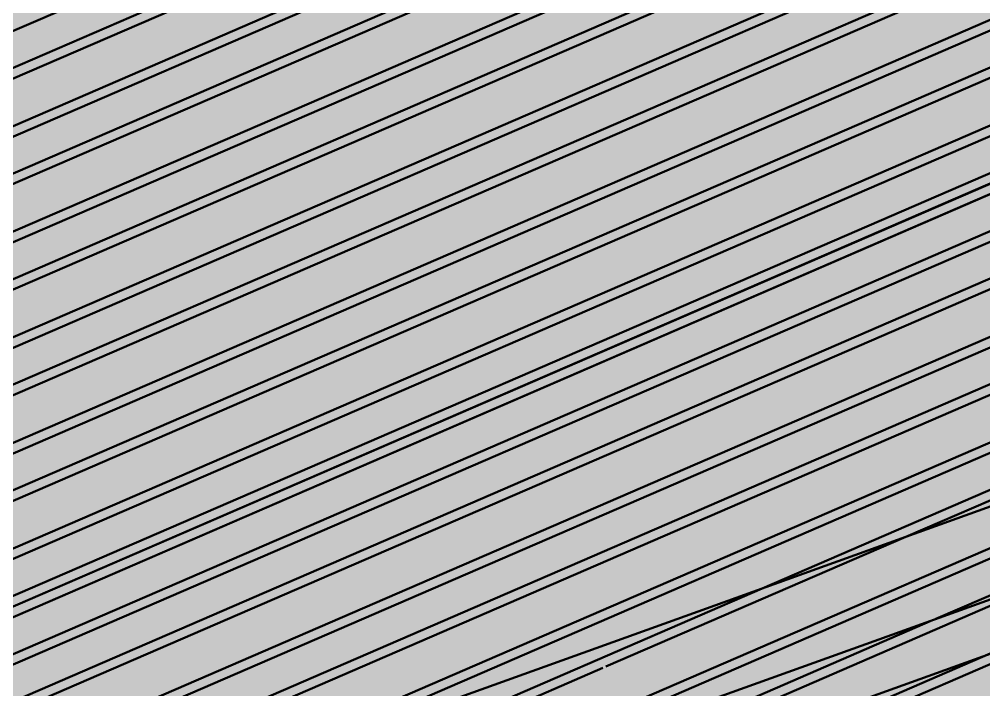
# Model space of a CAD drawing. Header units: metres. Extents: x -902 to -724, y 0 to 650.
# Drawn here: x -895.703 to -895.191, y 588.95 to 589.306 of the extents above; entities that cross this region are included whole.
import ezdxf

# ---------------------------------------------------------------- set-up
doc = ezdxf.new("R2010")
doc.units = ezdxf.units.M
for name, color, linetype, lineweight in [('D-BDGE-FLOOR', 7, 'Continuous', 50), ('D-BDGE-FLOOR-PAT', 7, 'Continuous', 50), ('D-BDGE-FRAMING', 7, 'Continuous', 50)]:
    doc.layers.add(name, color=color, linetype=linetype, lineweight=lineweight)

# ---------------------------------------------------------------- blocks, each defined once
blk = doc.blocks.new('Floors 6 - Floors 6-5450700-3D VIEW')
at = {"layer": 'D-BDGE-FLOOR-PAT', "true_color": 0xc0c0c0, "transparency": 33554647}
for points in [[(-895.66521, 588.87558), (-889.08204, 591.20737), (-889.1328, 591.22357), (-895.66555, 588.87569)], [(-895.59311, 588.85257), (-889.05723, 591.19946), (-889.08204, 591.20737), (-895.66521, 588.87558), (-895.6085, 588.85748)], [(-895.59309, 588.85245), (-889.05509, 591.18303), (-889.05723, 591.19946), (-895.58356, 588.85587)], [(-895.57402, 588.70684), (-889.03876, 591.0582), (-889.05509, 591.18303), (-895.59309, 588.85245), (-895.57879, 588.74324)]]:
    blk.add_hatch(color=9, dxfattribs=at).paths.add_polyline_path(points)
at = {"layer": 'D-BDGE-FLOOR'}
for p, q in [((-889.1328, 591.22357), (-895.66555, 588.87569)), ((-889.05723, 591.19946), (-895.59311, 588.85257))]:
    blk.add_line(p, q, dxfattribs=at)
blk = doc.blocks.new('07_STR_DPS_PermadecPanel - 07_STR_DPS_PermadecPanel-V43-3D VIEW')
at = {"layer": 'D-BDGE-FRAMING', "color": 7, "true_color": 0xfdfdfd}
for p, q in [((-891.37579, 590.86851), (-895.77146, 588.96607)), ((-891.53614, 590.82992), (-895.85436, 588.96101)), ((-892.29988, 590.55541), (-895.93004, 588.98429)), ((-893.06362, 590.28089), (-896.00569, 589.00758)), ((-893.82736, 590.00638), (-896.08134, 589.03086)), ((-894.5911, 589.73187), (-896.15699, 589.05415))]:
    blk.add_line(p, q, dxfattribs=at)
at = {"layer": 'D-BDGE-FRAMING', "color": 7, "true_color": 0xf4f4f4}
for p, q in [((-891.45977, 590.85737), (-895.8543, 588.95543)), ((-892.22351, 590.58286), (-895.92998, 588.97871)), ((-892.98725, 590.30835), (-896.00563, 589.002)), ((-893.75099, 590.03383), (-896.08128, 589.02529)), ((-894.51473, 589.75932), (-896.15693, 589.04858)), ((-895.27847, 589.4848), (-896.23258, 589.07187))]:
    blk.add_line(p, q, dxfattribs=at)
at = {"layer": 'D-BDGE-FRAMING', "color": 7, "true_color": 0xfefefe}
blk.add_line((-891.40842, 590.84877), (-895.7714, 588.96049), dxfattribs=at)
at = {"layer": 'D-BDGE-FRAMING', "color": 9, "true_color": 0xbbbbbb}
for p, q in [((-892.64444, 590.43156), (-895.92279, 589.0127)), ((-892.72082, 590.40411), (-895.93036, 589.01503)), ((-893.40818, 590.15705), (-895.99844, 589.03599)), ((-893.48456, 590.1296), (-896.00601, 589.03832)), ((-894.17192, 589.88253), (-896.07409, 589.05928)), ((-894.2483, 589.85508), (-896.08166, 589.06161)), ((-894.93566, 589.60802), (-896.14974, 589.08257)), ((-895.01204, 589.58057), (-896.15731, 589.0849))]:
    blk.add_line(p, q, dxfattribs=at)
blk = doc.blocks.new('07_STR_DPS_PermadecPanel - 07_STR_DPS_PermadecPanel-V44-3D VIEW')
at = {"layer": 'D-BDGE-FRAMING', "color": 9, "true_color": 0xbbbbbb}
for p, q in [((-891.26695, 590.92127), (-895.77902, 588.96846)), ((-891.25938, 590.91894), (-895.77146, 588.96613)), ((-891.1913, 590.89798), (-895.70337, 588.94517)), ((-891.18373, 590.89565), (-895.69581, 588.94284)), ((-891.11565, 590.87469), (-895.62772, 588.92188)), ((-891.10808, 590.87236), (-895.62016, 588.91955)), ((-891.04, 590.8514), (-895.30842, 589.00404)), ((-891.88057, 590.70612), (-895.84711, 588.98942)), ((-891.95833, 590.67807), (-895.85467, 588.99175)), ((-891.79103, 590.52075), (-895.23207, 589.03148))]:
    blk.add_line(p, q, dxfattribs=at)
at = {"layer": 'D-BDGE-FRAMING', "color": 7, "true_color": 0xfdfdfd}
for p, q in [((-891.37575, 590.86851), (-895.77146, 588.96606)), ((-891.34171, 590.85803), (-895.77871, 588.93771)), ((-891.26606, 590.83474), (-895.70306, 588.91442)), ((-891.19041, 590.81145), (-895.62741, 588.89113))]:
    blk.add_line(p, q, dxfattribs=at)
at = {"layer": 'D-BDGE-FRAMING', "color": 7, "true_color": 0xf4f4f4}
for p, q in [((-891.33414, 590.8557), (-895.77865, 588.93213)), ((-891.18284, 590.80912), (-895.57473, 588.90833)), ((-892.04506, 590.49199), (-895.703, 588.90884))]:
    blk.add_line(p, q, dxfattribs=at)
at = {"layer": 'D-BDGE-FRAMING', "color": 7, "true_color": 0xfefefe}
blk.add_line((-895.7714, 588.96048), (-891.4084, 590.84877), dxfattribs=at)
at = {"layer": 'D-BDGE-FRAMING', "color": 9, "true_color": 0xc8c8c8}
for p, q in [((-894.87067, 589.15701), (-895.48145, 588.89267)), ((-895.05159, 589.02268), (-895.46854, 588.84222))]:
    blk.add_line(p, q, dxfattribs=at)
at = {"layer": 'D-BDGE-FRAMING', "color": 9, "true_color": 0xc9c9c9}
for p, q in [((-894.94196, 589.13176), (-895.54425, 588.87109)), ((-895.12797, 588.99523), (-895.4686, 588.8478))]:
    blk.add_line(p, q, dxfattribs=at)
at = {"layer": 'D-BDGE-FRAMING', "color": 9, "true_color": 0xbfbfbf}
for p, q in [((-894.96975, 589.09458), (-895.21631, 588.98787)), ((-895.23207, 589.03148), (-895.39136, 588.96254)), ((-895.14195, 589.01445), (-895.46886, 588.87297)), ((-895.30842, 589.00404), (-895.55207, 588.89859)), ((-895.21797, 588.98715), (-895.47642, 588.8753)), ((-895.39298, 588.96184), (-895.54451, 588.89626))]:
    blk.add_line(p, q, dxfattribs=at)

msp = doc.modelspace()

# ---------------------------------------------------------------- hatches: boundary and pattern name
at = {"layer": 'D-BDGE-FLOOR-PAT', "lineweight": 5, "true_color": 0xc0c0c0, "transparency": 33554647}
for points in [[(-895.67319, 588.79925), (-889.14209, 591.1477), (-892.01389, 592.13601), (-898.54524, 589.78764), (-895.96546, 588.89983)], [(-895.66682, 588.79707), (-889.13407, 591.14495), (-889.14074, 591.14724), (-895.67319, 588.79925), (-895.66765, 588.79735)], [(-895.66866, 588.68383), (-889.13591, 591.03173), (-889.13407, 591.14495), (-895.66682, 588.79707), (-895.66829, 588.70684)]]:
    msp.add_hatch(color=9, dxfattribs=at).paths.add_polyline_path(points)
h = msp.add_hatch(color=9, dxfattribs=at)
h.paths.add_polyline_path([(-888.86022, 586.58687), (-888.86022, 586.59082), (-895.34609, 588.58337), (-895.34467, 588.66189), (-888.86022, 586.66978), (-883.08686, 589.16802), (-892.31424, 592.00866), (-898.54634, 589.77667), (-898.5746, 589.78569), (-898.57295, 589.57642), (-888.87306, 586.59082)])
h.paths.add_polyline_path([(-888.75362, 586.633), (-882.97491, 589.13355), (-882.98025, 589.1352), (-888.75895, 586.63464)])

# ---------------------------------------------------------------- linework, layer by layer
at = {"layer": 'D-BDGE-FLOOR', "color": 253, "true_color": 0xa1a1a1}
msp.add_line((-890.28692, 590.73061), (-895.66682, 588.79707), dxfattribs=at)

# ---------------------------------------------------------------- block references
msp.add_blockref('Floors 6 - Floors 6-5450700-3D VIEW', (0, 0), dxfattribs=at)
at = {"layer": 'D-BDGE-FRAMING', "color": 9, "true_color": 0xbbbbbb}
for name in ['07_STR_DPS_PermadecPanel - 07_STR_DPS_PermadecPanel-V43-3D VIEW', '07_STR_DPS_PermadecPanel - 07_STR_DPS_PermadecPanel-V44-3D VIEW']:
    msp.add_blockref(name, (0, 0), dxfattribs=at)

doc.saveas('drawing.dxf')
